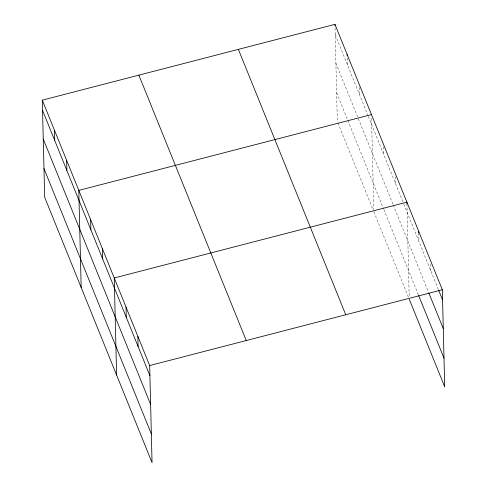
<?xml version="1.0" encoding="UTF-8"?>
<svg xmlns="http://www.w3.org/2000/svg" width="487" height="487" viewBox="0 0 487 487"><rect width="100%" height="100%" fill="white"/><g stroke="black" fill="none" stroke-linecap="round" stroke-linejoin="round"><path stroke-width="0.37" stroke-dasharray="2.44 1.83" d="M335.202 34.559L368.032 115.699M368.318 116.399L403.492 203.341M403.772 204.035L438.361 289.528M335.902 63.231L392.942 204.205M393.222 204.905L428.657 292.486M336.627 92.773L383.537 208.728M383.823 209.422L418.412 294.921M337.893 122.846L373.267 210.287M373.833 211.681L408.709 297.874M430.605 264.204L430.77 270.76M418.741 232.823L418.954 241.57M406.931 203.627L409.214 297.003M395.176 176.617L395.334 183.179M383.342 146.697L383.525 153.983M371.551 118.231L373.779 209.422M359.363 87.423L359.54 94.715M347.213 58.075L347.371 64.637M335.044 27.996L337.327 121.446"/><path stroke-width="0.73" d="M42.296 100.152L149.673 365.554L152.047 462.65L44.67 197.247L42.296 100.152L334.953 24.35L442.33 289.753L444.704 386.848L409.269 299.268M371.459 114.585L78.803 190.387L81.177 287.488M149.673 365.554L442.33 289.753M438.641 290.228L442.58 299.955M428.937 293.18L443.28 328.628M418.692 295.615L444.004 358.17M238.38 49.364L345.752 314.766M138.874 75.138L246.252 340.541M42.546 110.36L149.923 375.757M43.246 139.032L150.623 404.435M43.97 168.575L151.347 433.978M418.704 231.362L418.741 232.823M406.931 203.627L406.895 202.166L114.238 277.974L116.612 375.069M347.121 54.428L347.158 55.889M334.953 24.35L334.989 25.811M137.864 336.359L138.113 346.567M126.048 307.163L126.297 317.372M102.428 248.778L102.678 258.981M90.619 219.582L90.868 229.791M66.634 160.308L66.883 170.517M54.465 130.23L54.714 140.439"/></g></svg>
